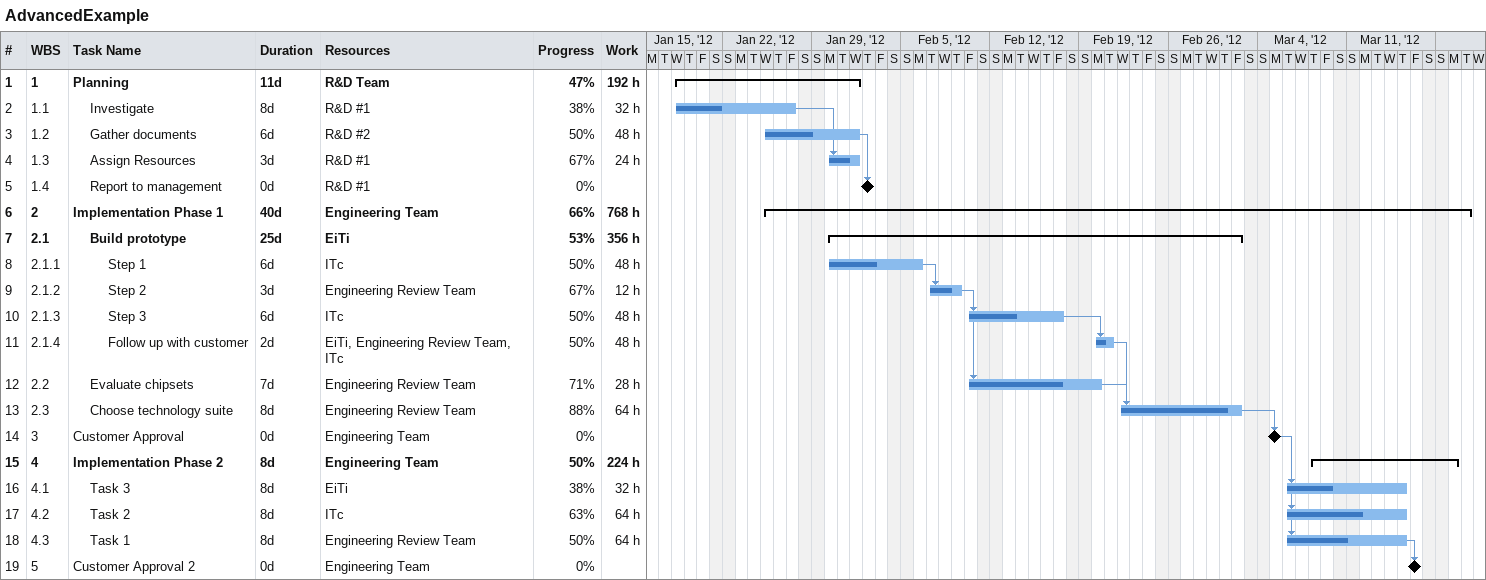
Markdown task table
AdvancedExample

| ID | WBS | Task | Duration | Start | Finish | Predecessors | Resources | % complete | Work (h) |
|---|---|---|---|---|---|---|---|---|---|
| 1 | 1 | **Planning** | 11d | 2012-01-18 | 2012-02-01 |  | R&D Team | 47 | 192 |
| 2 | 1.1 | Investigate | 8d | 2012-01-18 | 2012-01-27 |  | R&D #1 | 38 | 32 |
| 3 | 1.2 | Gather documents | 6d | 2012-01-25 | 2012-02-01 |  | R&D #2 | 50 | 48 |
| 4 | 1.3 | Assign Resources | 3d | 2012-01-30 | 2012-02-01 | 2 | R&D #1 | 67 | 24 |
| 5 | 1.4 | Report to management | 0d | 2012-02-02 | 2012-02-02 | 3 | R&D #1 | 0 |  |
| 6 | 2 | **Implementation Phase 1** | 40d | 2012-01-25 | 2012-03-20 |  | Engineering Team | 66 | 768 |
| 7 | 2.1 | **Build prototype** | 25d | 2012-01-30 | 2012-03-02 |  | EiTi | 53 | 356 |
| 8 | 2.1.1 | Step 1 | 6d | 2012-01-30 | 2012-02-06 |  | ITc | 50 | 48 |
| 9 | 2.1.2 | Step 2 | 3d | 2012-02-07 | 2012-02-09 | 8 | Engineering Review Team | 67 | 12 |
| 10 | 2.1.3 | Step 3 | 6d | 2012-02-10 | 2012-02-17 | 9 | ITc | 50 | 48 |
| 11 | 2.1.4 | Follow up with customer | 2d | 2012-02-20 | 2012-02-21 | 10 | EiTi, Engineering Review Team, ITc | 50 | 48 |
| 12 | 2.2 | Evaluate chipsets | 7d | 2012-02-10 | 2012-02-20 | 9 | Engineering Review Team | 71 | 28 |
| 13 | 2.3 | Choose technology suite | 8d | 2012-02-22 | 2012-03-02 | 12, 11 | Engineering Review Team | 88 | 64 |
| 14 | 3 | Customer Approval | 0d | 2012-03-05 | 2012-03-05 | 13 | Engineering Team | 0 |  |
| 15 | 4 | **Implementation Phase 2** | 8d | 2012-03-08 | 2012-03-19 |  | Engineering Team | 50 | 224 |
| 16 | 4.1 | Task 3 | 8d | 2012-03-06 | 2012-03-15 | 14 | EiTi | 38 | 32 |
| 17 | 4.2 | Task 2 | 8d | 2012-03-06 | 2012-03-15 | 14 | ITc | 63 | 64 |
| 18 | 4.3 | Task 1 | 8d | 2012-03-06 | 2012-03-15 | 14 | Engineering Review Team | 50 | 64 |
| 19 | 5 | Customer Approval 2 | 0d | 2012-03-16 | 2012-03-16 | 18 | Engineering Team | 0 |  |
